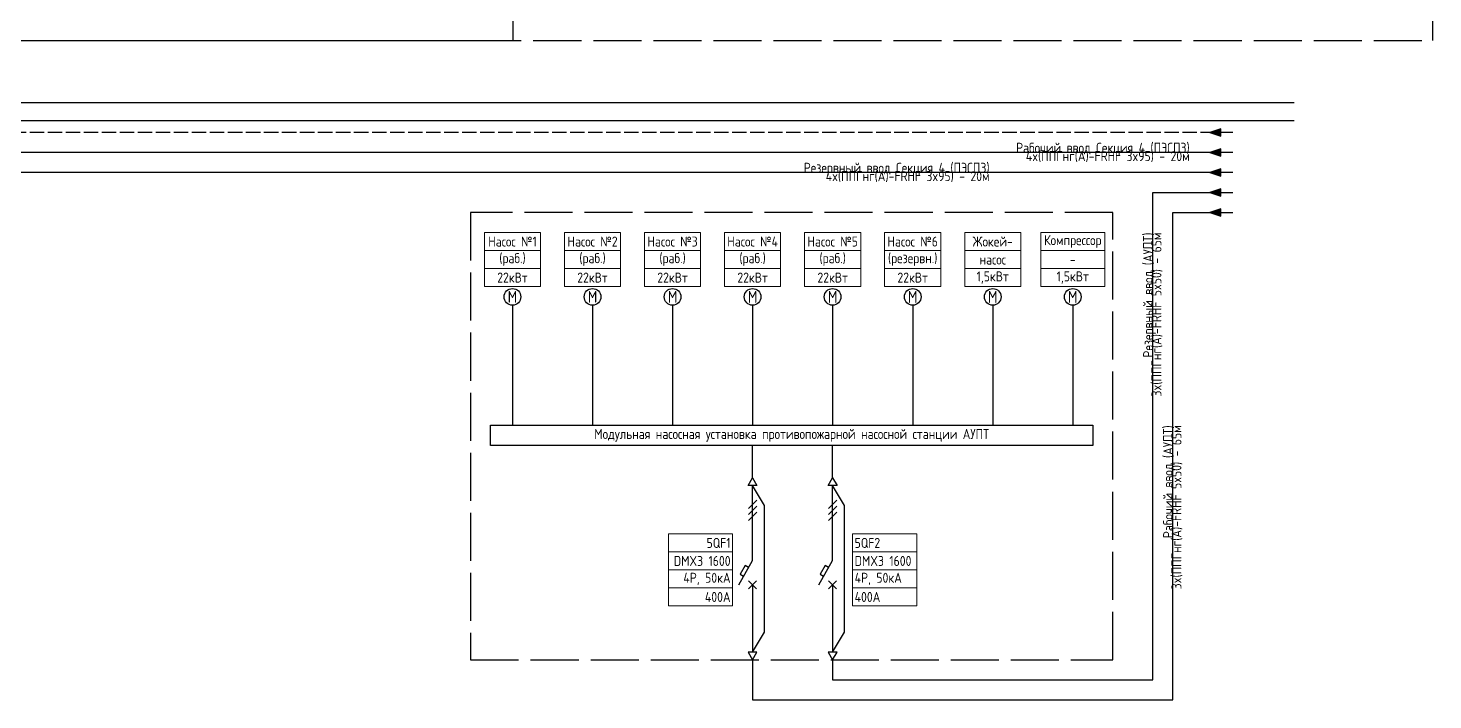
# Model space of a CAD drawing. Header units: millimetres. Extents: x -1221 to 2392, y 143 to 1021.
# Drawn here: x 132.6 to 483.7, y 335 to 502.8 of the extents above; entities that cross this region are included whole.
import ezdxf
from ezdxf.enums import TextEntityAlignment as Align

# ---------------------------------------------------------------- set-up
doc = ezdxf.new("R2010")
doc.units = ezdxf.units.MM
doc.header["$MEASUREMENT"] = 0
doc.linetypes.add('ACAD_ISO02W100', pattern=[15, 12, -3])
doc.layers.get('Defpoints').update_dxf_attribs({"color": 6})
for name, color, linetype in [('ACM 0.35mm', 5, 'Continuous'), ('ACM Text', 7, 'Continuous'), ('EM_Противопожарные устройства', 1, 'Continuous'), ('EM_Щиты противопожарных систем', 1, 'Continuous')]:
    doc.layers.add(name, color=color, linetype=linetype)
doc.styles.add('EOM', font='isocpeur.ttf', dxfattribs={"width": 0.85})
doc.styles.add('Надписи', font='isocpeur.ttf', dxfattribs={"width": 0.85})

# ---------------------------------------------------------------- blocks, each defined once
blk = doc.blocks.new('*T76')
at = {"layer": 'Defpoints', "color": 8, "linetype": 'ByBlock', "lineweight": 0, "transparency": 16777216}
for p, q in [((0, 0), (14, 0)), ((0, 0), (0, -13.5)), ((14, 0), (14, -13.5)), ((0, -4.5), (14, -4.5)), ((0, -9), (14, -9)), ((0, -13.5), (14, -13.5))]:
    blk.add_line(p, q, dxfattribs=at)
at = {"layer": 'ACM Text', "transparency": 16777216, "char_height": 2.5, "width": 13, "attachment_point": 5, "style": 'Надписи'}
for s, insert in [('Насос №1', (7, -2.25)), ('(раб.)', (7, -6.75)), ('22кВт', (7, -11.25))]:
    blk.add_mtext(s, dxfattribs=dict(at, insert=insert))
blk = doc.blocks.new('*T77')
at = {"layer": 'Defpoints', "color": 8, "linetype": 'ByBlock', "lineweight": 0, "transparency": 16777216}
for p, q in [((0, 0), (14, 0)), ((0, 0), (0, -13.5)), ((14, 0), (14, -13.5)), ((0, -4.5), (14, -4.5)), ((0, -9), (14, -9)), ((0, -13.5), (14, -13.5))]:
    blk.add_line(p, q, dxfattribs=at)
at = {"layer": 'ACM Text', "transparency": 16777216, "char_height": 2.5, "width": 13, "attachment_point": 5, "style": 'Надписи'}
for s, insert in [('Насос №2', (7, -2.25)), ('(раб.)', (7, -6.75)), ('22кВт', (7, -11.25))]:
    blk.add_mtext(s, dxfattribs=dict(at, insert=insert))
blk = doc.blocks.new('*T78')
at = {"layer": 'Defpoints', "color": 8, "linetype": 'ByBlock', "lineweight": 0, "transparency": 16777216}
for p, q in [((0, 0), (14, 0)), ((0, 0), (0, -13.5)), ((14, 0), (14, -13.5)), ((0, -4.5), (14, -4.5)), ((0, -9), (14, -9)), ((0, -13.5), (14, -13.5))]:
    blk.add_line(p, q, dxfattribs=at)
at = {"layer": 'ACM Text', "transparency": 16777216, "char_height": 2.5, "width": 13, "attachment_point": 5, "style": 'Надписи'}
for s, insert in [('Насос №3', (7, -2.25)), ('(раб.)', (7, -6.75)), ('22кВт', (7, -11.25))]:
    blk.add_mtext(s, dxfattribs=dict(at, insert=insert))
blk = doc.blocks.new('*T79')
at = {"layer": 'Defpoints', "color": 8, "linetype": 'ByBlock', "lineweight": 0, "transparency": 16777216}
for p, q in [((0, 0), (14, 0)), ((0, 0), (0, -13.5)), ((14, 0), (14, -13.5)), ((0, -4.5), (14, -4.5)), ((0, -9), (14, -9)), ((0, -13.5), (14, -13.5))]:
    blk.add_line(p, q, dxfattribs=at)
at = {"layer": 'ACM Text', "transparency": 16777216, "char_height": 2.5, "width": 13, "attachment_point": 5, "style": 'Надписи'}
for s, insert in [('Насос №4', (7, -2.25)), ('(раб.)', (7, -6.75)), ('22кВт', (7, -11.25))]:
    blk.add_mtext(s, dxfattribs=dict(at, insert=insert))
blk = doc.blocks.new('*T80')
at = {"layer": 'Defpoints', "color": 8, "linetype": 'ByBlock', "lineweight": 0, "transparency": 16777216}
for p, q in [((0, 0), (14, 0)), ((0, 0), (0, -13.5)), ((14, 0), (14, -13.5)), ((0, -4.5), (14, -4.5)), ((0, -9), (14, -9)), ((0, -13.5), (14, -13.5))]:
    blk.add_line(p, q, dxfattribs=at)
at = {"layer": 'ACM Text', "transparency": 16777216, "char_height": 2.5, "width": 13, "attachment_point": 5, "style": 'Надписи'}
for s, insert in [('Насос №5', (7, -2.25)), ('(раб.)', (7, -6.75)), ('22кВт', (7, -11.25))]:
    blk.add_mtext(s, dxfattribs=dict(at, insert=insert))
blk = doc.blocks.new('*T81')
at = {"layer": 'Defpoints', "color": 8, "linetype": 'ByBlock', "lineweight": 0, "transparency": 16777216}
for p, q in [((0, 0), (14, 0)), ((0, 0), (0, -13.5)), ((14, 0), (14, -13.5)), ((0, -4.5), (14, -4.5)), ((0, -9), (14, -9)), ((0, -13.5), (14, -13.5))]:
    blk.add_line(p, q, dxfattribs=at)
at = {"layer": 'ACM Text', "transparency": 16777216, "char_height": 2.5, "width": 13, "attachment_point": 5, "style": 'Надписи'}
for s, insert in [('Насос №6', (7, -2.25)), ('(резервн.)', (7, -6.75)), ('22кВт', (7, -11.25))]:
    blk.add_mtext(s, dxfattribs=dict(at, insert=insert))
blk = doc.blocks.new('*T82')
at = {"layer": 'Defpoints', "color": 8, "linetype": 'ByBlock', "lineweight": 0, "transparency": 16777216}
for p, q in [((0, 0), (14, 0)), ((0, 0), (0, -13.5)), ((14, 0), (14, -13.5)), ((0, -4.5), (14, -4.5)), ((0, -9), (14, -9)), ((0, -13.5), (14, -13.5))]:
    blk.add_line(p, q, dxfattribs=at)
at = {"layer": 'ACM Text', "transparency": 16777216, "char_height": 2.5, "width": 13, "attachment_point": 5, "style": 'Надписи'}
for s, insert in [('Жокей-', (7, -2.25)), ('насос', (7, -6.75)), ('1,5кВт', (7, -11.25))]:
    blk.add_mtext(s, dxfattribs=dict(at, insert=insert))
blk = doc.blocks.new('*T83')
at = {"layer": 'Defpoints', "color": 8, "linetype": 'ByBlock', "lineweight": 0, "transparency": 16777216}
for p, q in [((0, 0), (16, 0)), ((0, 0), (0, -13.5)), ((16, 0), (16, -13.5)), ((0, -4.5), (16, -4.5)), ((0, -9), (16, -9)), ((0, -13.5), (16, -13.5))]:
    blk.add_line(p, q, dxfattribs=at)
at = {"layer": 'ACM Text', "transparency": 16777216, "char_height": 2.5, "width": 15, "attachment_point": 5, "style": 'Надписи'}
for s, insert in [('Компрессор', (8, -2.25)), ('-', (8, -6.75)), ('1,5кВт', (8, -11.25))]:
    blk.add_mtext(s, dxfattribs=dict(at, insert=insert))
blk = doc.blocks.new('*U12')
for p, q in [((0, -18.8), (0, 0)), ((-3.48, -24.81), (0, -18.8)), ((-1.87, -20.03), (-3.12, -22.2)), ((-1, -20.53), (-1.87, -20.03)), ((-3.12, -22.2), (-2.25, -22.7)), ((1, -23.8), (-1, -25.8)), ((-1, -23.8), (1, -25.8)), ((0, -24.8), (0, -41.67))]:
    blk.add_line(p, q)
for points in [[(-1.06, -5.81), (1.06, -3.69)], [(-1.06, -7.31), (1.06, -5.19)], [(-1.06, -8.81), (1.06, -6.69)]]:
    blk.add_lwpolyline(points)
blk = doc.blocks.new('*T84')
at = {"layer": 'Defpoints', "color": 8, "linetype": 'ByBlock', "lineweight": 0, "transparency": 16777216}
for p, q in [((0, 0), (16, 0)), ((0, 0), (0, -18)), ((16, 0), (16, -18)), ((0, -4.5), (16, -4.5)), ((0, -9), (16, -9)), ((0, -13.5), (16, -13.5)), ((0, -18), (16, -18))]:
    blk.add_line(p, q, dxfattribs=at)
at = {"layer": 'ACM Text', "transparency": 16777216, "char_height": 2.5, "width": 15, "attachment_point": 6, "style": 'Надписи'}
for s, insert in [('5QF1', (15.5, -2.25)), ('DMX3 1600', (15.5, -6.75)), ('4Р, 50кА', (15.5, -11.25)), ('400A', (15.5, -15.75))]:
    blk.add_mtext(s, dxfattribs=dict(at, insert=insert))
blk = doc.blocks.new('*T85')
at = {"layer": 'Defpoints', "color": 8, "linetype": 'ByBlock', "lineweight": 0, "transparency": 16777216}
for p, q in [((0, 0), (16, 0)), ((0, 0), (0, -18)), ((16, 0), (16, -18)), ((0, -4.5), (16, -4.5)), ((0, -9), (16, -9)), ((0, -13.5), (16, -13.5)), ((0, -18), (16, -18))]:
    blk.add_line(p, q, dxfattribs=at)
at = {"layer": 'ACM Text', "transparency": 16777216, "char_height": 2.5, "width": 15, "attachment_point": 4, "style": 'Надписи'}
for s, insert in [('5QF2', (0.5, -2.25)), ('DMX3 1600', (0.5, -6.75)), ('4Р, 50кА', (0.5, -11.25)), ('400A', (0.5, -15.75))]:
    blk.add_mtext(s, dxfattribs=dict(at, insert=insert))

msp = doc.modelspace()

# ---------------------------------------------------------------- hatches: boundary and pattern name
at = {"layer": 'EM_Щиты противопожарных систем'}
h = msp.add_hatch(color=256, dxfattribs=at)
h.dxf.hatch_style = 1
h.paths.add_polyline_path([(427.88, 476.72), (430.67, 475.82), (430.67, 477.63)])
h = msp.add_hatch(color=256, dxfattribs=at)
h.dxf.hatch_style = 1
h.paths.add_polyline_path([(427.88, 471.72), (430.67, 470.82), (430.67, 472.63)])
h = msp.add_hatch(color=256, dxfattribs=at)
h.dxf.hatch_style = 1
h.paths.add_polyline_path([(427.88, 466.72), (430.67, 465.82), (430.67, 467.63)])
h = msp.add_hatch(color=256, dxfattribs=at)
h.dxf.hatch_style = 1
h.paths.add_polyline_path([(427.88, 461.72), (430.67, 460.82), (430.67, 462.63)])
h = msp.add_hatch(color=256, dxfattribs=at)
h.dxf.hatch_style = 1
h.paths.add_polyline_path([(427.88, 456.72), (430.67, 455.82), (430.67, 457.63)])

# ---------------------------------------------------------------- linework, layer by layer
at = {"ltscale": 100}
for points in [[(-1001.92, 484.18), (448.97, 484.18)], [(-1001.92, 479.68), (448.97, 479.68)]]:
    msp.add_lwpolyline(points, dxfattribs=at)
for points in [[(312.57, 388.57), (313.67, 390.47), (314.76, 388.57), (312.57, 388.57)], [(332.57, 388.57), (333.67, 390.47), (334.76, 388.57), (332.57, 388.57)], [(312.57, 346.9), (313.67, 345), (314.76, 346.9), (312.57, 346.9)], [(332.57, 346.9), (333.67, 345), (334.76, 346.9), (332.57, 346.9)]]:
    msp.add_lwpolyline(points)
at = {"color": 7, "lineweight": -2}
for centre in [(253.67, 435.65), (273.67, 435.65), (293.67, 435.65), (313.67, 435.65), (333.67, 435.65), (353.67, 435.65), (373.67, 435.65), (393.67, 435.65)]:
    msp.add_circle(centre, 2.08, dxfattribs=at)
at = {"layer": 'ACM 0.35mm', "color": 1, "linetype": 'ACAD_ISO02W100'}
for points in [[(-1221.19, 461.72), (-315.98, 461.72), (-315.98, 499.72), (253.81, 499.72), (253.81, 587.48), (-1221.19, 587.48)], [(-991.33, 461.72), (-86.12, 461.72), (-86.12, 499.72), (483.66, 499.72), (483.66, 587.48), (-991.33, 587.48)], [(243.21, 345), (403.67, 345), (403.67, 456.72), (243.21, 456.72)]]:
    msp.add_lwpolyline(points, close=True, dxfattribs=at)
at = {"layer": 'ACM Text'}
for points in [[(253.67, 433.57), (253.67, 403.57)], [(273.67, 433.57), (273.67, 403.57)], [(293.67, 433.57), (293.67, 403.57)], [(313.67, 433.57), (313.67, 403.57)], [(333.67, 433.57), (333.67, 403.57)], [(353.67, 433.57), (353.67, 403.57)], [(373.67, 433.57), (373.67, 403.57)], [(393.67, 433.57), (393.67, 403.57)], [(313.67, 390.47), (313.67, 398.57)], [(333.67, 390.47), (333.67, 398.57)], [(313.67, 346.9), (316.67, 351.9), (316.67, 383.57), (313.67, 388.57)], [(333.67, 346.9), (336.67, 351.9), (336.67, 383.57), (333.67, 388.57)]]:
    msp.add_lwpolyline(points, dxfattribs=at)
msp.add_lwpolyline([(398.67, 398.57), (248.21, 398.57), (248.21, 403.57), (398.67, 403.57)], close=True, dxfattribs=at)
at = {"layer": 'EM_Противопожарные устройства', "linetype": 'ACAD_ISO02W100', "ltscale": 0.3}
msp.add_lwpolyline([(433.67, 476.72), (-148.98, 476.72), (-148.98, 492.72)], dxfattribs=at)
at = {"layer": 'EM_Противопожарные устройства'}
for points in [[(433.67, 466.72), (-185.64, 466.72), (-185.64, 474.67)], [(433.67, 471.72), (-114.12, 471.72), (-114.12, 474.67)], [(333.67, 345), (333.67, 340), (413.67, 340), (413.67, 340), (413.67, 461.72), (433.67, 461.72)], [(313.67, 345), (313.67, 335), (418.67, 335), (418.67, 456.72), (433.67, 456.72)]]:
    msp.add_lwpolyline(points, dxfattribs=at)
at = {"layer": 'EM_Щиты противопожарных систем'}
for points in [[(427.88, 476.72), (430.67, 475.82), (430.67, 477.63), (427.88, 476.72)], [(427.88, 471.72), (430.67, 470.82), (430.67, 472.63), (427.88, 471.72)], [(427.88, 466.72), (430.67, 465.82), (430.67, 467.63), (427.88, 466.72)], [(427.88, 461.72), (430.67, 460.82), (430.67, 462.63), (427.88, 461.72)], [(427.88, 456.72), (430.67, 455.82), (430.67, 457.63), (427.88, 456.72)]]:
    msp.add_lwpolyline(points, dxfattribs=at)

# ---------------------------------------------------------------- block references
for name, p in [('*T76', (246.67, 451.72)), ('*T77', (266.67, 451.72)), ('*T78', (286.67, 451.72)), ('*T79', (306.67, 451.72)), ('*T80', (326.68, 451.72)), ('*T81', (346.67, 451.72)), ('*T82', (366.67, 451.72)), ('*T83', (385.67, 451.72)), ('*U12', (313.67, 388.57)), ('*U12', (333.67, 388.57)), ('*T84', (292.67, 376.45)), ('*T85', (338.67, 376.45))]:
    msp.add_blockref(name, p)

# ---------------------------------------------------------------- texts
at = {"layer": 'ACM Text', "linetype": 'Continuous', "style": 'EOM', "width": 0.8}
for p in [(253.67, 435.65), (273.67, 435.65), (293.67, 435.65), (313.67, 435.65), (333.67, 435.65), (353.67, 435.65), (373.67, 435.65), (393.67, 435.65)]:
    msp.add_text('M', height=3, dxfattribs=at).set_placement(p, align=Align.MIDDLE_CENTER)
at = {"layer": 'ACM Text', "char_height": 2.5, "attachment_point": 6, "line_spacing_factor": 0.5, "style": 'Надписи'}
for s, insert, width in [('Рабочий ввод Секция 4 (ПЭСПЗ)\\P4x(ППГнг(А)-FRHF 3x95) - 20м{\\H2.90417x; }', (422.88, 471.72), 45), ('Резервный ввод Секция 4 (ПЭСПЗ)\\P4x(ППГнг(А)-FRHF 3x95) - 20м{\\H2.90417x; }', (372.88, 466.72), 46.7975)]:
    msp.add_mtext(s, dxfattribs=dict(at, insert=insert, width=width))
at = {"layer": 'ACM Text', "char_height": 2.5, "attachment_point": 6, "rotation": 90, "line_spacing_factor": 0.5, "style": 'Надписи'}
for s, insert, width in [('Резервный ввод (АУПТ)\\P3x(ППГнг(А)-FRHF 5x50) - 65м{\\H2.90417x; }', (413.67, 451.72), 46.7975), ('Рабочий ввод (АУПТ)\\P3x(ППГнг(А)-FRHF 5x50) - 65м{\\H2.90417x; }', (418.67, 403.57), 45)]:
    msp.add_mtext(s, dxfattribs=dict(at, insert=insert, width=width))
at = {"layer": 'ACM Text', "insert": (323.44, 401.07), "char_height": 2.5, "width": 150.4546, "attachment_point": 5, "style": 'Надписи'}
msp.add_mtext('\\A1;Модульная насосная установка противопожарной насосной станции АУПТ', dxfattribs=at)

doc.saveas('drawing.dxf')
